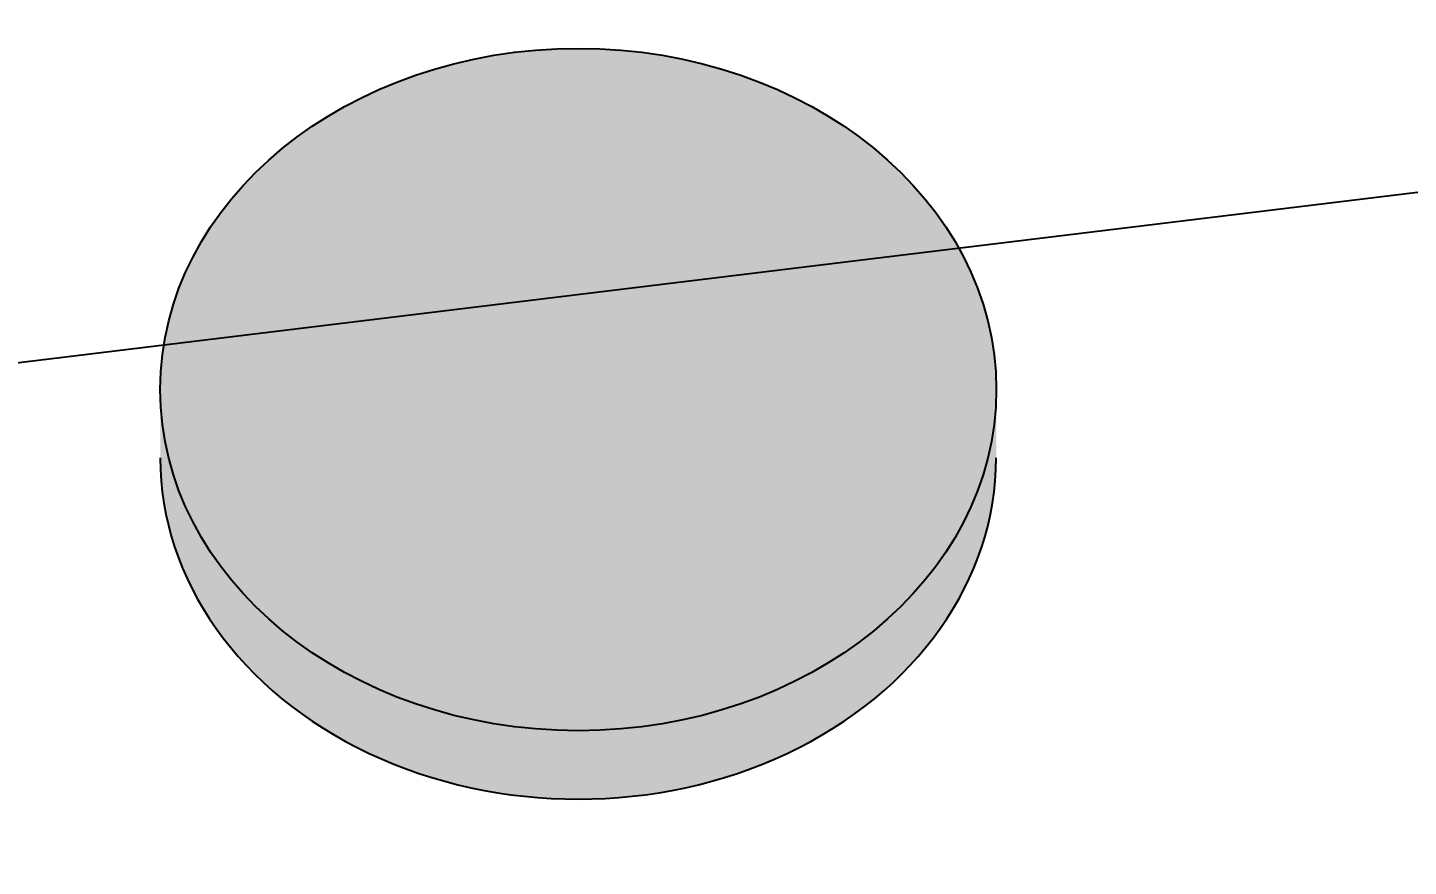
# Model space of a CAD drawing. Extents: x 88833 to 97610, y 5963373 to 5974710.
# Drawn here: x 95505.18 to 95546.43, y 5964249.88 to 5964274.95 of the extents above; entities that cross this region are included whole.
import ezdxf
from ezdxf.enums import TextEntityAlignment as Align

# ---------------------------------------------------------------- set-up
doc = ezdxf.new("R2010")
doc.units = 0
doc.header["$LTSCALE"] = 5
doc.layers.add('AS-FENCE', color=48, linetype='foc-FENCE')
doc.layers.add('P-CROSSINGS', color=250, linetype='Continuous')
doc.styles.add('Crossing', font='ARIALN.TTF', dxfattribs={"height": 10})
doc.styles.add('foc-LtypeFont', font='ARIALN.TTF', dxfattribs={"height": 7.35})
doc.linetypes.add('foc-FENCE', pattern='A,10,-1,["X",foc-LtypeFont,S=0.2,R=0,X=-0.625,Y=-0.75],-1.24', length=12.24)

# ---------------------------------------------------------------- blocks, each defined once
blk = doc.blocks.new('xing2')
h = blk.add_hatch(color=50)
h.dxf.hatch_style = 1
edge = h.paths.add_edge_path()
edge.add_ellipse((0, 0), major_axis=(-12.5, 0), ratio=0.816297, start_angle=0, end_angle=360)
h = blk.add_hatch(color=250)
h.dxf.hatch_style = 1
edge = h.paths.add_edge_path()
edge.add_ellipse((0, -2.047), major_axis=(-12.5, 0), ratio=0.816297, start_angle=0, end_angle=180)
edge.add_line((12.5, -2.047), (12.5, 0))
edge.add_ellipse((0, 0), major_axis=(-12.5, 0), ratio=0.816297, start_angle=0, end_angle=180, ccw=False)
edge.add_line((-12.5, 0), (-12.5, -2.047))
at = {"color": 250}
blk.add_ellipse((0, 0), major_axis=(-12.5, 0), ratio=0.816297, dxfattribs=at)
blk.add_ellipse((0, -2.047), major_axis=(-12.5, 0), ratio=0.816297, start_param=0, end_param=3.141593, dxfattribs=at)
at = {"color": 250, "style": 'Crossing'}
blk.add_attdef('CROSSING', text='', height=9, dxfattribs=at).set_placement((0.089, 0.02), align=Align.MIDDLE_CENTER)
at = {"color": 250, "style": 'Crossing', "flags": 1}
for tag, p in [('OWNER', (0.089, -12.492)), ('DESCRIPTION', (0.089, -25.77)), ('LOCATION', (0.089, -39.303)), ('DWG_REF', (0.089, -52.837))]:
    blk.add_attdef(tag, text='', height=9, dxfattribs=at).set_placement(p, align=Align.MIDDLE_CENTER)

msp = doc.modelspace()

# ---------------------------------------------------------------- linework, layer by layer
at = {"layer": 'AS-FENCE', "flags": 128}
msp.add_lwpolyline([(95450.201, 5964258.277), (95438.05, 5964256.673), (95444.208, 5964212.596), (95453.546, 5964214.324), (95452.702, 5964228.987), (95451.468, 5964236.21), (95450.756, 5964243.535), (95450.201, 5964258.277), (95628.802, 5964280.04)], dxfattribs=at)

# ---------------------------------------------------------------- block references
at = {"layer": 'P-CROSSINGS', "xscale": 0.9992045070000001, "yscale": 0.9992045070000001, "zscale": 0.9992045070000001}
msp.add_blockref('xing2', (95521.628, 5964264.131), dxfattribs=at).add_auto_attribs({'CROSSING': 'X87'})

doc.saveas('drawing.dxf')
